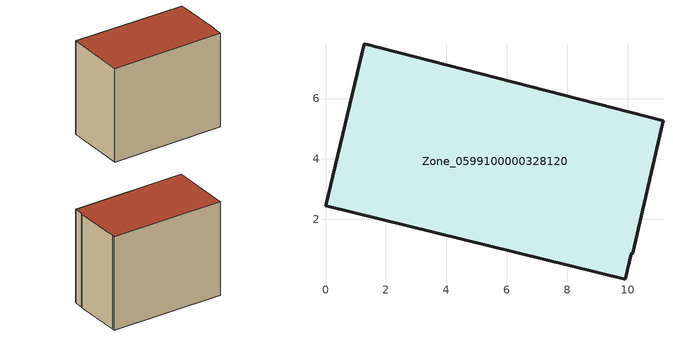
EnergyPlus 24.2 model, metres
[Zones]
Zone_0599100000328120
 floor ground (C_G): 0,2.45 1.29,7.82 11.17,5.26 11.11,4.98 10.18,0.88 10.13,0.87 9.92,0.01 z0
 wall outside (C_F): 1.29,7.82 0,2.45 9.92,0.01 10.13,0.87 10.18,0.88 11.11,4.98 11.17,5.26 1.29,7.82 z0:8.59
 roof outside (C_R): 11.17,5.26 1.29,7.82 0,2.45 9.92,0.01 10.13,0.87 10.18,0.88 11.11,4.98 z8.59
[BUILDING]
Pand.0599100000328120: North Axis=0; Terrain=City; Loads Convergence Tolerance Value=0.04; Temperature Convergence Tolerance Value=0.4; Solar Distribution=FullExterior; Maximum Number of Warmup Days=25; Minimum Number of Warmup Days=1
[Site:Location]
Rotterdam.The.Hague.AP_ZH_NLD Design_Conditions: Latitude=51.96; Longitude=4.45; Time Zone=1; Elevation=-4.5
[SITE:GROUNDTEMPERATURE:BUILDINGSURFACE]
18, 18, 18, 18, 18, 18, 18, 18, 18, 18, 18, 18
[MATERIAL] Thermal Absorptance=0.9; Solar Absorptance=0.7; Visible Absorptance=0.7
Name | Roughness | Thickness | Conductivity | Density | Specific Heat
G.TI.1992-2005 | MediumSmooth | 0.15 | 0.06 | 540 | 1210
F.TI.1992-2005 | Rough | 0.3 | 0.12 | 1920 | 840
R.TI.1992-2005 | MediumRough | 0.2 | 0.08 | 1500 | 1000
[CONSTRUCTION]
C_G: G.TI.1992-2005
C_F: F.TI.1992-2005
C_R: R.TI.1992-2005
[ZONE]
Zone_0599100000328120: Type=1; Multiplier=1; Ceiling Height=Autocalculate; Volume=Autocalculate; Floor Area=autocalculate; Part of Total Floor Area=Yes
[ZONEINFILTRATION:DESIGNFLOWRATE]
Infil_Zone_0599100000328120: Zone or ZoneList or Space or SpaceList=Zone_0599100000328120; Schedule=AlwaysOn; Design Flow Rate Calculation Method=Flow/Area; Flow Rate per Floor Area=0.0015; Constant Term Coefficient=1; Temperature Term Coefficient=0; Velocity Term Coefficient=0; Velocity Squared Term Coefficient=0
[HVACTEMPLATE:ZONE:IDEALLOADSAIRSYSTEM]
Zone_0599100000328120: Maximum Heating Supply Air Temperature=50; Minimum Cooling Supply Air Temperature=13; Maximum Heating Supply Air Humidity Ratio=0.0156; Minimum Cooling Supply Air Humidity Ratio=0.0077; Heating Limit=NoLimit; Cooling Limit=NoLimit; Dehumidification Control Type=ConstantSensibleHeatRatio; Cooling Sensible Heat Ratio=0.7; Dehumidification Setpoint=60; Humidification Control Type=None; Humidification Setpoint=30; Outdoor Air Method=None; Outdoor Air Flow Rate per Person=0.00944; Outdoor Air Flow Rate per Zone Floor Area=0; Outdoor Air Flow Rate per Zone=0; Demand Controlled Ventilation Type=None; Outdoor Air Economizer Type=NoEconomizer; Heat Recovery Type=None; Sensible Heat Recovery Effectiveness=0.7; Latent Heat Recovery Effectiveness=0.65
[ZONECONTROL:THERMOSTAT]
ThermostatControl_Zone_0599100000328120: Zone or ZoneList=Zone_0599100000328120; Control Type Schedule=DualSetpointControlType; Control 1=Thermostat_Zone_0599100000328120; Temperature Difference Between Cutout And Setpoint=0
[THERMOSTATSETPOINT:DUALSETPOINT]
Thermostat_Zone_0599100000328120: Heating Setpoint Temperature Schedule=HeatingSetpoint_Zone_0599100000328120; Cooling Setpoint Temperature Schedule=CoolingSetpoint_Zone_0599100000328120
[SCHEDULE:COMPACT]
HeatingSetpoint_Zone_0599100000328120: Through: 12/31, For: AllDays, Until: 24:00, 21
CoolingSetpoint_Zone_0599100000328120: Through: 12/31, For: AllDays, Until: 24:00, 24
DualSetpointControlType: Through: 12/31, For: AllDays, Until: 24:00, 4
AlwaysOn: Through: 12/31, For: AllDays, Until: 24:00, 1
